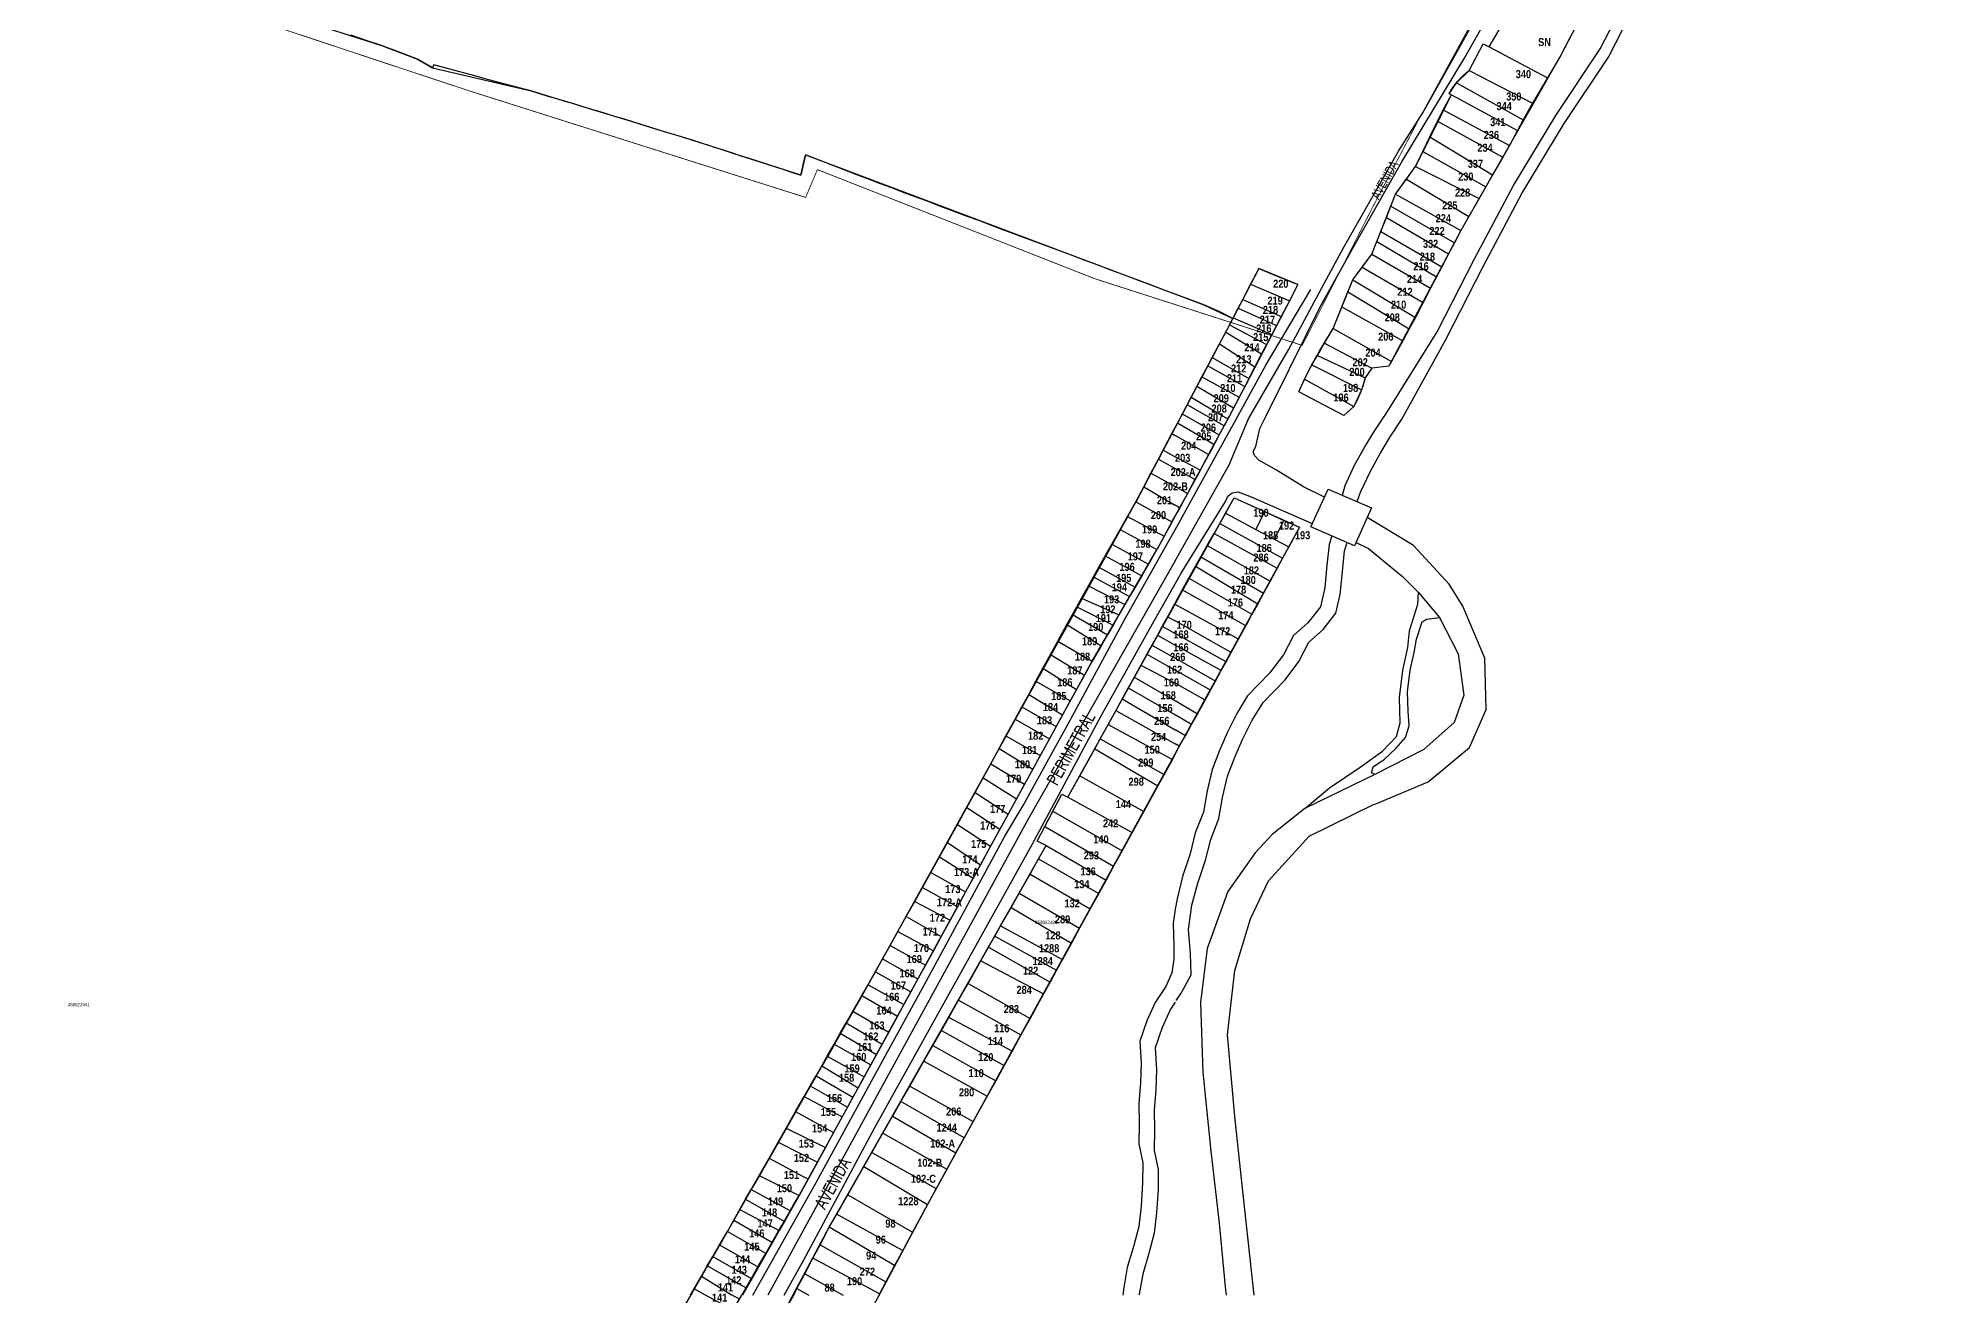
# Model space of a CAD drawing. Extents: x 204548 to 208114, y 4836513 to 4840071.
# Drawn here: x 205441 to 206032, y 4837594 to 4837987 of the extents above; entities that cross this region are included whole.
import ezdxf
from ezdxf.enums import TextEntityAlignment as Align

# ---------------------------------------------------------------- set-up
doc = ezdxf.new("R2010")
doc.units = 0
doc.header["$LTSCALE"] = 1.5
doc.header["$MEASUREMENT"] = 0
for name, color, linetype in [('CD-MALHA-LOTES', 42, 'CONTINUOUS'), ('CD_TXT_QUADRA', 7, 'CONTINUOUS'), ('HD-CURSO-PERENE', 170, 'CONTINUOUS'), ('LM-LIM-SETOR-FISCAL', 2, 'CONTINUOUS'), ('RU-QUADRAS', 6, 'CONTINUOUS'), ('SV-EIXO-RUA-PAV', 20, 'CONTINUOUS'), ('SV-PONTE-BUEIRO', 249, 'CONTINUOUS'), ('SV-RUA-NAO-PAV-S-GUIA-C-GUIA', 7, 'CONTINUOUS'), ('SV-RUA-PAVIM-S-GUIA-C-GUIA', 7, 'CONTINUOUS'), ('SV-TXT-RUA-PAV-S-GUIA-C-GUIA', 7, 'CONTINUOUS'), ('Th_NmrPort', 7, 'CONTINUOUS')]:
    doc.layers.add(name, color=color, linetype=linetype)
doc.styles.add('ARIAL', font='ARIAL.TTF')
doc.styles.add('MONOTXT', font='ARIAL.TTF', dxfattribs={"height": 0.2})
doc.styles.get("Standard").update_dxf_attribs({"font": 'swisscbo.ttf'})
doc.linetypes.add('Limite', pattern='A,20,-3,[130,ltypeshp.shx,S=6.35,R=0,X=0,Y=0],-3,20', length=46)

msp = doc.modelspace()

# ---------------------------------------------------------------- linework, layer by layer
at = {"layer": 'CD-MALHA-LOTES'}
for p, q in [((205894.08, 4837983.74), (205899.66, 4837993.1)), ((205887.89, 4837976.29), (205892.26, 4837984.7)), ((205892.26, 4837984.7), (205894.08, 4837983.74)), ((205894.08, 4837983.74), (205912.33, 4837974.06)), ((205919.35, 4837986.54), (205916.36, 4837980.87)), ((205916.36, 4837980.87), (205912.33, 4837974.06)), ((205881.56, 4837969.08), (205883.88, 4837972.48)), ((205883.88, 4837972.48), (205887.89, 4837976.29)), ((205883.88, 4837972.48), (205904.74, 4837960.88)), ((205887.89, 4837976.29), (205907.6, 4837966.08)), ((205912.33, 4837974.06), (205907.6, 4837966.08)), ((205879.71, 4837964.07), (205882.31, 4837968.68)), ((205882.31, 4837968.68), (205881.56, 4837969.08)), ((205882.31, 4837968.68), (205902.98, 4837957.62)), ((205907.6, 4837966.08), (205904.74, 4837960.88)), ((205875.6, 4837955.58), (205877.96, 4837960.45)), ((205877.96, 4837960.45), (205879.71, 4837964.07)), ((205877.96, 4837960.45), (205898.37, 4837949.24)), ((205879.71, 4837964.07), (205900.45, 4837952.94)), ((205904.74, 4837960.88), (205902.98, 4837957.62)), ((205873.39, 4837951.02), (205875.6, 4837955.58)), ((205875.6, 4837955.58), (205895.19, 4837943.71)), ((205902.98, 4837957.62), (205900.45, 4837952.94)), ((205871.11, 4837946.3), (205873.39, 4837951.02)), ((205873.39, 4837951.02), (205893.05, 4837939.98)), ((205898.37, 4837949.24), (205895.19, 4837943.71)), ((205900.45, 4837952.94), (205898.37, 4837949.24)), ((205864.89, 4837937.68), (205868.25, 4837942.34)), ((205868.25, 4837942.34), (205871.11, 4837946.3)), ((205868.25, 4837942.34), (205887.72, 4837930.7)), ((205871.11, 4837946.3), (205890.98, 4837936.38)), ((205895.19, 4837943.71), (205893.05, 4837939.98)), ((205863.4, 4837933.96), (205864.89, 4837937.68)), ((205864.89, 4837937.68), (205885.22, 4837926.34)), ((205890.98, 4837936.38), (205887.72, 4837930.7)), ((205893.05, 4837939.98), (205890.98, 4837936.38)), ((205860.23, 4837926.03), (205861.98, 4837930.4)), ((205861.98, 4837930.4), (205863.4, 4837933.96)), ((205861.98, 4837930.4), (205881.41, 4837919.03)), ((205863.4, 4837933.96), (205883.23, 4837922.52)), ((205887.72, 4837930.7), (205885.22, 4837926.34)), ((205858.98, 4837922.9), (205860.23, 4837926.03)), ((205860.23, 4837926.03), (205879.31, 4837915.01)), ((205885.22, 4837926.34), (205883.23, 4837922.52)), ((205854.38, 4837914.89), (205857.42, 4837918.98)), ((205857.42, 4837918.98), (205858.98, 4837922.9)), ((205857.42, 4837918.98), (205875.83, 4837908.33)), ((205858.98, 4837922.9), (205877.69, 4837911.9)), ((205881.41, 4837919.03), (205879.31, 4837915.01)), ((205883.23, 4837922.52), (205881.41, 4837919.03)), ((205822.11, 4837914.48), (205819.58, 4837909.58)), ((205822.11, 4837914.48), (205826.62, 4837912.63)), ((205826.62, 4837912.63), (205834.37, 4837909.45)), ((205851.46, 4837910.96), (205854.38, 4837914.89)), ((205854.38, 4837914.89), (205873.49, 4837903.84)), ((205879.31, 4837915.01), (205877.69, 4837911.9)), ((205817.13, 4837904.85), (205819.58, 4837909.58)), ((205819.58, 4837909.58), (205831.71, 4837904.43)), ((205834.37, 4837909.45), (205831.71, 4837904.43)), ((205848.06, 4837902.5), (205849.94, 4837907.18)), ((205849.94, 4837907.18), (205851.46, 4837910.96)), ((205849.94, 4837907.18), (205869.15, 4837895.67)), ((205851.46, 4837910.96), (205871.04, 4837899.16)), ((205875.83, 4837908.33), (205873.49, 4837903.84)), ((205877.69, 4837911.9), (205875.83, 4837908.33)), ((205814.16, 4837899.11), (205815.69, 4837902.07)), ((205815.69, 4837902.07), (205817.13, 4837904.85)), ((205815.69, 4837902.07), (205827.61, 4837896.68)), ((205817.13, 4837904.85), (205829.09, 4837899.48)), ((205831.71, 4837904.43), (205829.09, 4837899.48)), ((205845.36, 4837895.79), (205848.06, 4837902.5)), ((205848.06, 4837902.5), (205867.11, 4837891.91)), ((205873.49, 4837903.84), (205871.04, 4837899.16)), ((205811.79, 4837894.64), (205812.99, 4837896.9)), ((205812.99, 4837896.9), (205814.16, 4837899.11)), ((205812.99, 4837896.9), (205824.55, 4837890.77)), ((205814.16, 4837899.11), (205826.16, 4837893.89)), ((205827.61, 4837896.68), (205826.16, 4837893.89)), ((205829.09, 4837899.48), (205827.61, 4837896.68)), ((205842.67, 4837891.15), (205845.36, 4837895.79)), ((205845.36, 4837895.79), (205863.6, 4837885.41)), ((205869.15, 4837895.67), (205867.11, 4837891.91)), ((205871.04, 4837899.16), (205869.15, 4837895.67)), ((205807.59, 4837886.74), (205809.8, 4837890.91)), ((205809.8, 4837890.91), (205811.79, 4837894.64)), ((205809.8, 4837890.91), (205820.91, 4837883.76)), ((205811.79, 4837894.64), (205823.01, 4837887.8)), ((205824.55, 4837890.77), (205823.01, 4837887.8)), ((205826.16, 4837893.89), (205824.55, 4837890.77)), ((205840.46, 4837887.34), (205842.67, 4837891.15)), ((205842.67, 4837891.15), (205857.41, 4837883.38)), ((205867.11, 4837891.91), (205863.6, 4837885.41)), ((205804.37, 4837880.67), (205806.21, 4837884.13)), ((205806.21, 4837884.13), (205807.59, 4837886.74)), ((205806.21, 4837884.13), (205817.73, 4837877.65)), ((205807.59, 4837886.74), (205819, 4837880.09)), ((205820.91, 4837883.76), (205819, 4837880.09)), ((205823.01, 4837887.8), (205820.91, 4837883.76)), ((205836.44, 4837879.96), (205838.74, 4837884.38)), ((205838.74, 4837884.38), (205840.46, 4837887.34)), ((205838.74, 4837884.38), (205854.23, 4837876.6)), ((205840.46, 4837887.34), (205855.35, 4837880.33)), ((205857.41, 4837883.38), (205855.35, 4837880.33)), ((205862.81, 4837883.96), (205857.41, 4837883.38)), ((205863.6, 4837885.41), (205862.81, 4837883.96)), ((205802.75, 4837877.62), (205801, 4837874.31)), ((205802.75, 4837877.62), (205804.37, 4837880.67)), ((205814.24, 4837870.9), (205802.75, 4837877.62)), ((205804.37, 4837880.67), (205815.98, 4837874.25)), ((205817.73, 4837877.65), (205815.98, 4837874.25)), ((205819, 4837880.09), (205817.73, 4837877.65)), ((205834.6, 4837875.94), (205836.44, 4837879.96)), ((205836.44, 4837879.96), (205851.78, 4837871.4)), ((205855.35, 4837880.33), (205854.23, 4837876.6)), ((205799.74, 4837871.93), (205798.34, 4837869.3)), ((205799.74, 4837871.93), (205801, 4837874.31)), ((205805.81, 4837868.46), (205799.74, 4837871.93)), ((205801, 4837874.31), (205810.95, 4837868.41)), ((205815.98, 4837874.25), (205814.24, 4837870.9)), ((205848.67, 4837868.57), (205834.6, 4837875.94)), ((205851.78, 4837871.4), (205848.67, 4837868.57)), ((205854.23, 4837876.6), (205851.78, 4837871.4)), ((205796, 4837864.87), (205796.67, 4837866.14)), ((205796.67, 4837866.14), (205797.93, 4837868.52)), ((205808.12, 4837859.5), (205796.67, 4837866.14)), ((205797.93, 4837868.52), (205798.23, 4837869.09)), ((205798.34, 4837869.3), (205798.23, 4837869.09)), ((205798.23, 4837869.09), (205809.78, 4837862.55)), ((205811.29, 4837865.32), (205805.81, 4837868.46)), ((205809.78, 4837862.55), (205811.29, 4837865.32)), ((205810.95, 4837868.41), (205812.48, 4837867.51)), ((205812.48, 4837867.51), (205811.29, 4837865.32)), ((205812.48, 4837867.51), (205812.94, 4837868.4)), ((205812.94, 4837868.4), (205814.24, 4837870.9)), ((205794.97, 4837862.93), (205792.21, 4837857.71)), ((205796, 4837864.87), (205794.97, 4837862.93)), ((205794.97, 4837862.93), (205796, 4837862.34)), ((205806.42, 4837856.38), (205796, 4837862.34)), ((205808.12, 4837859.5), (205806.42, 4837856.38)), ((205809.78, 4837862.55), (205808.12, 4837859.5)), ((205790.76, 4837854.97), (205788.42, 4837850.53)), ((205792.21, 4837857.71), (205790.76, 4837854.97)), ((205790.76, 4837854.97), (205796, 4837852.03)), ((205792.21, 4837857.71), (205796, 4837855.69)), ((205803.79, 4837851.55), (205796, 4837855.69)), ((205806.42, 4837856.38), (205803.79, 4837851.55)), ((205788.42, 4837850.53), (205786.16, 4837846.27)), ((205788.42, 4837850.53), (205796, 4837846.39)), ((205802.16, 4837848.55), (205796, 4837852.03)), ((205802.16, 4837848.55), (205799.83, 4837844.26)), ((205803.79, 4837851.55), (205802.16, 4837848.55)), ((205781.08, 4837837.02), (205783.7, 4837841.65)), ((205783.87, 4837841.94), (205783.7, 4837841.65)), ((205783.7, 4837841.65), (205794.96, 4837835.32)), ((205786.16, 4837846.27), (205783.87, 4837841.94)), ((205786.16, 4837846.27), (205796, 4837840.58)), ((205799.83, 4837844.26), (205796, 4837846.39)), ((205799.83, 4837844.26), (205797.39, 4837839.78)), ((205811.76, 4837838.04), (205814.47, 4837842.82)), ((205814.47, 4837842.82), (205823.88, 4837838.58)), ((205778.78, 4837832.98), (205781.08, 4837837.02)), ((205781.08, 4837837.02), (205792.57, 4837830.9)), ((205794.96, 4837835.32), (205796, 4837837.23)), ((205797.39, 4837839.78), (205796, 4837840.58)), ((205797.39, 4837839.78), (205796, 4837837.23)), ((205809.94, 4837834.84), (205811.76, 4837838.04)), ((205811.76, 4837838.04), (205821.22, 4837833.02)), ((205823.88, 4837838.58), (205821.22, 4837833.02)), ((205823.88, 4837838.58), (205829.98, 4837835.83)), ((205829.98, 4837835.83), (205826.93, 4837829.98)), ((205829.98, 4837835.83), (205834.82, 4837833.65)), ((205776.21, 4837828.44), (205778.78, 4837832.98)), ((205778.78, 4837832.98), (205790.31, 4837826.73)), ((205792.57, 4837830.9), (205790.38, 4837826.86)), ((205794.96, 4837835.32), (205792.57, 4837830.9)), ((205806.03, 4837827.96), (205808.15, 4837831.7)), ((205808.15, 4837831.7), (205809.94, 4837834.84)), ((205808.15, 4837831.7), (205827.85, 4837820.89)), ((205809.94, 4837834.84), (205829.57, 4837824.04)), ((205821.22, 4837833.02), (205826.93, 4837829.98)), ((205826.93, 4837829.98), (205831.49, 4837827.56)), ((205834.82, 4837833.65), (205831.49, 4837827.56)), ((205772.13, 4837821.21), (205774.12, 4837824.76)), ((205774.12, 4837824.76), (205776.21, 4837828.44)), ((205774.12, 4837824.76), (205785.55, 4837818.54)), ((205776.21, 4837828.44), (205787.67, 4837822.18)), ((205790.31, 4837826.73), (205787.67, 4837822.18)), ((205790.38, 4837826.86), (205790.31, 4837826.73)), ((205802.36, 4837821.51), (205804.03, 4837824.44)), ((205804.03, 4837824.44), (205806.03, 4837827.96)), ((205804.03, 4837824.44), (205823.59, 4837813.08)), ((205806.03, 4837827.96), (205825.63, 4837816.81)), ((205829.57, 4837824.04), (205827.85, 4837820.89)), ((205831.49, 4837827.56), (205829.57, 4837824.04)), ((205768.87, 4837815.37), (205770.47, 4837818.23)), ((205770.47, 4837818.23), (205772.13, 4837821.21)), ((205770.47, 4837818.23), (205781.77, 4837812.04)), ((205772.13, 4837821.21), (205783.49, 4837815)), ((205785.55, 4837818.54), (205783.49, 4837815)), ((205787.67, 4837822.18), (205785.55, 4837818.54)), ((205799.97, 4837817.3), (205800.24, 4837817.78)), ((205800.24, 4837817.78), (205802.36, 4837821.51)), ((205800.24, 4837817.78), (205820, 4837806.51)), ((205802.36, 4837821.51), (205821.79, 4837809.78)), ((205827.85, 4837820.89), (205825.63, 4837816.81)), ((205766.72, 4837811.5), (205768.87, 4837815.37)), ((205768.87, 4837815.37), (205780.29, 4837809.5)), ((205781.77, 4837812.04), (205780.29, 4837809.5)), ((205783.49, 4837815), (205781.77, 4837812.04)), ((205798.19, 4837814.08), (205796, 4837810.09)), ((205798.19, 4837814.08), (205799.97, 4837817.3)), ((205818.03, 4837802.91), (205798.19, 4837814.08)), ((205823.59, 4837813.08), (205821.79, 4837809.78)), ((205825.63, 4837816.81), (205823.59, 4837813.08)), ((205762.18, 4837803.32), (205763.9, 4837806.43)), ((205763.9, 4837806.43), (205765.22, 4837808.82)), ((205763.9, 4837806.43), (205774.83, 4837800.1)), ((205765.22, 4837808.82), (205766.72, 4837811.5)), ((205765.22, 4837808.82), (205776.57, 4837803.09)), ((205766.72, 4837811.5), (205778.42, 4837806.28)), ((205778.42, 4837806.28), (205776.57, 4837803.09)), ((205780.29, 4837809.5), (205778.42, 4837806.28)), ((205795.78, 4837809.7), (205793.59, 4837805.73)), ((205796, 4837810.09), (205795.78, 4837809.7)), ((205796.02, 4837809.57), (205795.78, 4837809.7)), ((205815.74, 4837798.7), (205796.02, 4837809.57)), ((205820, 4837806.51), (205818.03, 4837802.91)), ((205821.79, 4837809.78), (205820, 4837806.51)), ((205759.33, 4837798.11), (205762.18, 4837803.32)), ((205762.18, 4837803.32), (205772.82, 4837796.64)), ((205774.83, 4837800.1), (205772.82, 4837796.64)), ((205776.57, 4837803.09), (205774.83, 4837800.1)), ((205791.95, 4837802.74), (205790.43, 4837799.99)), ((205793.59, 4837805.73), (205791.95, 4837802.74)), ((205791.95, 4837802.74), (205795.99, 4837800.53)), ((205793.59, 4837805.73), (205795.94, 4837804.48)), ((205813.49, 4837794.59), (205795.94, 4837804.48)), ((205811.91, 4837791.69), (205795.99, 4837800.53)), ((205815.74, 4837798.7), (205818.03, 4837802.91)), ((205757.05, 4837793.95), (205759.33, 4837798.11)), ((205759.33, 4837798.11), (205770.02, 4837791.83)), ((205772.82, 4837796.64), (205770.02, 4837791.83)), ((205788.7, 4837796.85), (205787.16, 4837794.05)), ((205790.43, 4837799.99), (205788.7, 4837796.85)), ((205788.7, 4837796.85), (205795.99, 4837792.76)), ((205790.43, 4837799.99), (205796.02, 4837796.86)), ((205810.38, 4837788.9), (205796.02, 4837796.86)), ((205811.91, 4837791.69), (205813.49, 4837794.59)), ((205813.49, 4837794.59), (205815.74, 4837798.7)), ((205752.5, 4837785.63), (205754.68, 4837789.62)), ((205754.68, 4837789.62), (205757.05, 4837793.95)), ((205754.68, 4837789.62), (205765.19, 4837783.04)), ((205757.05, 4837793.95), (205767.63, 4837787.5)), ((205770.02, 4837791.83), (205767.63, 4837787.5)), ((205785.28, 4837790.65), (205783.22, 4837786.9)), ((205787.16, 4837794.05), (205785.28, 4837790.65)), ((205785.28, 4837790.65), (205796.02, 4837784.94)), ((205787.16, 4837794.05), (205795.99, 4837789.02)), ((205808.6, 4837785.63), (205795.99, 4837792.76)), ((205807.07, 4837782.84), (205795.99, 4837789.02)), ((205808.6, 4837785.63), (205810.38, 4837788.9)), ((205810.38, 4837788.9), (205811.91, 4837791.69)), ((205750.22, 4837781.46), (205752.5, 4837785.63)), ((205752.5, 4837785.63), (205763.2, 4837779.42)), ((205765.19, 4837783.04), (205763.2, 4837779.42)), ((205767.63, 4837787.5), (205765.19, 4837783.04)), ((205781.34, 4837783.5), (205779.44, 4837780.05)), ((205783.22, 4837786.9), (205781.34, 4837783.5)), ((205781.34, 4837783.5), (205795.99, 4837775.11)), ((205783.22, 4837786.9), (205795.99, 4837779.47)), ((205805.32, 4837779.66), (205796.02, 4837784.94)), ((205805.32, 4837779.66), (205807.07, 4837782.84)), ((205807.07, 4837782.84), (205807.59, 4837783.78)), ((205807.59, 4837783.78), (205808.6, 4837785.63)), ((205745.97, 4837773.69), (205748.1, 4837777.59)), ((205748.1, 4837777.59), (205750.22, 4837781.46)), ((205748.1, 4837777.59), (205758.8, 4837771.41)), ((205750.22, 4837781.46), (205760.83, 4837775.12)), ((205763.2, 4837779.42), (205760.83, 4837775.12)), ((205777.47, 4837776.47), (205775.07, 4837772.11)), ((205779.44, 4837780.05), (205777.47, 4837776.47)), ((205777.47, 4837776.47), (205795.99, 4837766.02)), ((205779.44, 4837780.05), (205796.02, 4837770.4)), ((205802.94, 4837775.33), (205795.99, 4837779.47)), ((205802.94, 4837775.33), (205805.32, 4837779.66)), ((205743.13, 4837768.51), (205745.97, 4837773.69)), ((205745.97, 4837773.69), (205756.69, 4837767.56)), ((205758.8, 4837771.41), (205756.69, 4837767.56)), ((205760.83, 4837775.12), (205758.8, 4837771.41)), ((205772.6, 4837767.63), (205775.07, 4837772.11)), ((205775.07, 4837772.11), (205795.11, 4837761.12)), ((205801.13, 4837772.05), (205795.99, 4837775.11)), ((205799.19, 4837768.52), (205801.13, 4837772.05)), ((205801.13, 4837772.05), (205802.94, 4837775.33)), ((205738.38, 4837759.82), (205740.98, 4837764.58)), ((205740.98, 4837764.58), (205743.13, 4837768.51)), ((205740.98, 4837764.58), (205751.53, 4837758.16)), ((205743.13, 4837768.51), (205753.84, 4837762.38)), ((205756.69, 4837767.56), (205753.84, 4837762.38)), ((205770.84, 4837764.45), (205772.6, 4837767.63)), ((205772.6, 4837767.63), (205792.53, 4837756.43)), ((205797.23, 4837765.32), (205795.99, 4837766.02)), ((205795.99, 4837762.72), (205797.23, 4837765.32)), ((205799.19, 4837768.52), (205796.02, 4837770.4)), ((205797.23, 4837765.32), (205799.19, 4837768.52)), ((205735.97, 4837755.42), (205738.38, 4837759.82)), ((205738.38, 4837759.82), (205748.96, 4837753.49)), ((205753.84, 4837762.38), (205751.53, 4837758.16)), ((205766.2, 4837756.09), (205770.84, 4837764.45)), ((205770.84, 4837764.45), (205790.62, 4837752.96)), ((205795.11, 4837761.12), (205792.53, 4837756.43)), ((205795.11, 4837761.12), (205795.99, 4837762.72)), ((205733.49, 4837750.88), (205735.97, 4837755.42)), ((205735.97, 4837755.42), (205746.43, 4837748.86)), ((205748.96, 4837753.49), (205746.43, 4837748.86)), ((205751.53, 4837758.16), (205748.96, 4837753.49)), ((205762.48, 4837749.4), (205766.2, 4837756.09)), ((205766.2, 4837756.09), (205786.19, 4837744.92)), ((205790.62, 4837752.96), (205786.19, 4837744.92)), ((205792.53, 4837756.43), (205790.62, 4837752.96)), ((205730.87, 4837746.11), (205733.49, 4837750.88)), ((205733.49, 4837750.88), (205743.77, 4837744.03)), ((205746.43, 4837748.86), (205743.77, 4837744.03)), ((205757.75, 4837744.97), (205760.54, 4837750.28)), ((205760.54, 4837750.28), (205762.48, 4837749.4)), ((205762.48, 4837749.4), (205782.57, 4837738.34)), ((205728.02, 4837740.89), (205730.87, 4837746.11)), ((205730.87, 4837746.11), (205741.22, 4837739.37)), ((205743.77, 4837744.03), (205741.22, 4837739.37)), ((205755.26, 4837740.21), (205757.75, 4837744.97)), ((205757.75, 4837744.97), (205779.41, 4837732.61)), ((205786.19, 4837744.92), (205782.57, 4837738.34)), ((205722.37, 4837730.77), (205724.85, 4837735.21)), ((205724.85, 4837735.21), (205728.02, 4837740.89)), ((205724.85, 4837735.21), (205735.15, 4837728.29)), ((205728.02, 4837740.89), (205738.31, 4837734.08)), ((205741.22, 4837739.37), (205738.31, 4837734.08)), ((205752.88, 4837735.68), (205755.26, 4837740.21)), ((205755.69, 4837734.28), (205752.88, 4837735.68)), ((205755.26, 4837740.21), (205776.77, 4837727.81)), ((205782.57, 4837738.34), (205779.41, 4837732.61)), ((205719.66, 4837725.89), (205722.37, 4837730.77)), ((205722.37, 4837730.77), (205732.84, 4837724.07)), ((205738.31, 4837734.08), (205735.15, 4837728.29)), ((205750.63, 4837725.35), (205753.31, 4837730.08)), ((205753.31, 4837730.08), (205755.69, 4837734.28)), ((205753.31, 4837730.08), (205772.09, 4837719.29)), ((205755.69, 4837734.28), (205774.4, 4837723.5)), ((205779.41, 4837732.61), (205776.77, 4837727.81)), ((205717, 4837721.12), (205719.66, 4837725.89)), ((205719.66, 4837725.89), (205730.5, 4837719.81)), ((205732.84, 4837724.07), (205730.5, 4837719.81)), ((205735.15, 4837728.29), (205732.84, 4837724.07)), ((205747.26, 4837719.4), (205750.63, 4837725.35)), ((205750.63, 4837725.35), (205769.47, 4837714.53)), ((205774.4, 4837723.5), (205772.09, 4837719.29)), ((205776.77, 4837727.81), (205774.4, 4837723.5)), ((205714.61, 4837716.84), (205717, 4837721.12)), ((205717, 4837721.12), (205727.96, 4837715.16)), ((205730.5, 4837719.81), (205727.96, 4837715.16)), ((205744.73, 4837714.94), (205747.26, 4837719.4)), ((205747.26, 4837719.4), (205766.13, 4837708.46)), ((205772.09, 4837719.29), (205769.47, 4837714.53)), ((205709.36, 4837707.42), (205711.97, 4837712.1)), ((205711.97, 4837712.1), (205714.61, 4837716.84)), ((205711.97, 4837712.1), (205722.88, 4837705.88)), ((205714.61, 4837716.84), (205725.66, 4837710.97)), ((205727.96, 4837715.16), (205725.66, 4837710.97)), ((205741.45, 4837709.16), (205744.73, 4837714.94)), ((205744.73, 4837714.94), (205763.55, 4837703.76)), ((205769.47, 4837714.53), (205766.13, 4837708.46)), ((205706.92, 4837703.03), (205709.36, 4837707.42)), ((205709.36, 4837707.42), (205720.44, 4837701.42)), ((205722.88, 4837705.88), (205720.44, 4837701.42)), ((205725.66, 4837710.97), (205722.88, 4837705.88)), ((205737.67, 4837702.49), (205739.64, 4837705.96)), ((205739.64, 4837705.96), (205741.45, 4837709.16)), ((205739.64, 4837705.96), (205758.94, 4837695.38)), ((205741.45, 4837709.16), (205760.76, 4837698.7)), ((205766.13, 4837708.46), (205763.55, 4837703.76)), ((205704.58, 4837698.84), (205706.92, 4837703.03)), ((205706.92, 4837703.03), (205717.99, 4837696.95)), ((205720.44, 4837701.42), (205717.99, 4837696.95)), ((205735.29, 4837698.29), (205737.67, 4837702.49)), ((205737.67, 4837702.49), (205756.88, 4837691.64)), ((205763.55, 4837703.76), (205760.76, 4837698.7)), ((205700.01, 4837690.81), (205702.3, 4837694.81)), ((205702.3, 4837694.81), (205704.58, 4837698.84)), ((205702.3, 4837694.81), (205713.41, 4837688.6)), ((205704.58, 4837698.84), (205715.63, 4837692.65)), ((205717.99, 4837696.95), (205715.63, 4837692.65)), ((205731.28, 4837691.21), (205735.29, 4837698.29)), ((205735.29, 4837698.29), (205754.86, 4837687.97)), ((205758.94, 4837695.38), (205756.88, 4837691.64)), ((205760.76, 4837698.7), (205758.94, 4837695.38)), ((205698.1, 4837687.46), (205700.01, 4837690.81)), ((205700.01, 4837690.81), (205711.2, 4837684.58)), ((205713.41, 4837688.6), (205711.2, 4837684.58)), ((205715.63, 4837692.65), (205713.41, 4837688.6)), ((205728.31, 4837685.98), (205731.28, 4837691.21)), ((205731.28, 4837691.21), (205750.63, 4837680.28)), ((205754.86, 4837687.97), (205750.63, 4837680.28)), ((205756.88, 4837691.64), (205754.86, 4837687.97)), ((205693.2, 4837678.87), (205695.27, 4837682.51)), ((205695.27, 4837682.51), (205698.1, 4837687.46)), ((205695.27, 4837682.51), (205706.49, 4837676)), ((205698.1, 4837687.46), (205709.24, 4837681.01)), ((205711.2, 4837684.58), (205709.24, 4837681.01)), ((205725.24, 4837680.55), (205728.31, 4837685.98)), ((205728.31, 4837685.98), (205747.8, 4837675.13)), ((205691.35, 4837675.63), (205693.2, 4837678.87)), ((205693.2, 4837678.87), (205704.44, 4837672.26)), ((205706.49, 4837676), (205704.44, 4837672.26)), ((205709.24, 4837681.01), (205706.49, 4837676)), ((205720.27, 4837671.84), (205722.93, 4837676.49)), ((205722.93, 4837676.49), (205725.24, 4837680.55)), ((205722.93, 4837676.49), (205742.52, 4837665.54)), ((205745.01, 4837670.05), (205725.24, 4837680.55)), ((205750.63, 4837680.28), (205747.8, 4837675.13)), ((205687.25, 4837668.46), (205689.43, 4837672.27)), ((205689.43, 4837672.27), (205691.35, 4837675.63)), ((205689.43, 4837672.27), (205700.88, 4837665.79)), ((205691.35, 4837675.63), (205702.64, 4837668.99)), ((205704.44, 4837672.26), (205702.64, 4837668.99)), ((205717.47, 4837666.91), (205720.27, 4837671.84)), ((205720.27, 4837671.84), (205739.92, 4837660.79)), ((205745.01, 4837670.05), (205742.52, 4837665.54)), ((205747.8, 4837675.13), (205745.01, 4837670.05)), ((205683.78, 4837662.39), (205685.56, 4837665.5)), ((205685.56, 4837665.5), (205687.25, 4837668.46)), ((205685.56, 4837665.5), (205696.97, 4837658.65)), ((205687.25, 4837668.46), (205698.83, 4837662.05)), ((205700.88, 4837665.79), (205698.83, 4837662.05)), ((205702.64, 4837668.99), (205700.88, 4837665.79)), ((205713.04, 4837659.14), (205717.47, 4837666.91)), ((205717.47, 4837666.91), (205737.28, 4837656)), ((205742.52, 4837665.54), (205739.92, 4837660.79)), ((205680.06, 4837655.87), (205681.98, 4837659.24)), ((205681.98, 4837659.24), (205683.78, 4837662.39)), ((205681.98, 4837659.24), (205693.64, 4837652.59)), ((205683.78, 4837662.39), (205695.32, 4837655.65)), ((205696.97, 4837658.65), (205695.32, 4837655.65)), ((205698.83, 4837662.05), (205696.97, 4837658.65)), ((205710.3, 4837654.34), (205713.04, 4837659.14)), ((205713.04, 4837659.14), (205732.89, 4837648.04)), ((205739.92, 4837660.79), (205737.28, 4837656)), ((205677.39, 4837651.2), (205680.06, 4837655.87)), ((205680.06, 4837655.87), (205691.96, 4837649.54)), ((205693.64, 4837652.59), (205691.96, 4837649.54)), ((205695.32, 4837655.65), (205693.64, 4837652.59)), ((205710.3, 4837654.34), (205707.67, 4837649.71)), ((205730.08, 4837642.97), (205710.3, 4837654.34)), ((205737.28, 4837656), (205732.89, 4837648.04)), ((205674.42, 4837646), (205677.39, 4837651.2)), ((205677.39, 4837651.2), (205689.26, 4837644.63)), ((205691.96, 4837649.54), (205689.26, 4837644.63)), ((205704.69, 4837644.48), (205707.67, 4837649.71)), ((205707.67, 4837649.71), (205727.47, 4837638.27)), ((205732.89, 4837648.04), (205730.08, 4837642.97)), ((205669.11, 4837636.68), (205671.95, 4837641.67)), ((205671.95, 4837641.67), (205674.42, 4837646)), ((205671.95, 4837641.67), (205684.18, 4837635.36)), ((205674.42, 4837646), (205686.7, 4837639.96)), ((205689.26, 4837644.63), (205686.7, 4837639.96)), ((205701.25, 4837638.44), (205704.69, 4837644.48)), ((205704.69, 4837644.48), (205724.63, 4837633.16)), ((205727.47, 4837638.27), (205730.08, 4837642.97)), ((205666.03, 4837631.27), (205669.11, 4837636.68)), ((205669.11, 4837636.68), (205681.26, 4837630.04)), ((205684.18, 4837635.36), (205681.26, 4837630.04)), ((205686.7, 4837639.96), (205684.18, 4837635.36)), ((205698.72, 4837634), (205701.25, 4837638.44)), ((205701.25, 4837638.44), (205721.29, 4837627.14)), ((205727.47, 4837638.27), (205724.63, 4837633.16)), ((205663.49, 4837626.82), (205666.03, 4837631.27)), ((205666.03, 4837631.27), (205678.47, 4837624.95)), ((205681.26, 4837630.04), (205678.47, 4837624.95)), ((205693.67, 4837625.14), (205698.72, 4837634)), ((205698.72, 4837634), (205718.55, 4837622.2)), ((205724.63, 4837633.16), (205721.29, 4837627.14)), ((205659.96, 4837620.62), (205661.78, 4837623.82)), ((205661.78, 4837623.82), (205663.49, 4837626.82)), ((205661.78, 4837623.82), (205673.92, 4837616.89)), ((205663.49, 4837626.82), (205675.76, 4837620.14)), ((205678.47, 4837624.95), (205675.76, 4837620.14)), ((205690.23, 4837619.1), (205693.67, 4837625.14)), ((205693.67, 4837625.14), (205713.88, 4837613.49)), ((205721.29, 4837627.14), (205718.55, 4837622.2)), ((205656.06, 4837613.77), (205658.04, 4837617.25)), ((205658.04, 4837617.25), (205659.96, 4837620.62)), ((205658.04, 4837617.25), (205670.18, 4837610.32)), ((205659.96, 4837620.62), (205672.28, 4837614.03)), ((205673.92, 4837616.89), (205672.28, 4837614.03)), ((205675.76, 4837620.14), (205673.92, 4837616.89)), ((205687.92, 4837615.05), (205690.23, 4837619.1)), ((205690.23, 4837619.1), (205710.87, 4837607.84)), ((205718.55, 4837622.2), (205713.88, 4837613.49)), ((205653.61, 4837609.53), (205656.06, 4837613.77)), ((205656.06, 4837613.77), (205668.22, 4837606.9)), ((205672.28, 4837614.03), (205670.18, 4837610.32)), ((205685.02, 4837609.58), (205687.92, 4837615.05)), ((205708.32, 4837603.07), (205687.92, 4837615.05)), ((205713.88, 4837613.49), (205710.87, 4837607.84)), ((205649.8, 4837602.96), (205651.51, 4837605.9)), ((205651.51, 4837605.9), (205653.61, 4837609.53)), ((205651.51, 4837605.9), (205663.7, 4837598.95)), ((205653.61, 4837609.53), (205665.78, 4837602.6)), ((205668.22, 4837606.9), (205665.78, 4837602.6)), ((205670.18, 4837610.32), (205668.22, 4837606.9)), ((205680.23, 4837600.53), (205682.81, 4837605.39)), ((205682.81, 4837605.39), (205685.02, 4837609.58)), ((205703.63, 4837594.29), (205682.81, 4837605.39)), ((205685.02, 4837609.58), (205705.61, 4837597.99)), ((205710.87, 4837607.84), (205708.32, 4837603.07)), ((205645.69, 4837595.87), (205647.96, 4837599.79)), ((205647.96, 4837599.79), (205649.8, 4837602.96)), ((205647.96, 4837599.79), (205657.37, 4837593.92)), ((205662.02, 4837595.99), (205649.8, 4837602.96)), ((205665.78, 4837602.6), (205663.7, 4837598.95)), ((205677.78, 4837595.91), (205680.23, 4837600.53)), ((205680.23, 4837600.53), (205692.26, 4837593.86)), ((205708.32, 4837603.07), (205705.61, 4837597.99)), ((205644.53, 4837593.86), (205645.69, 4837595.87)), ((205649.06, 4837593.92), (205645.69, 4837595.87)), ((205658.09, 4837589.1), (205649.06, 4837593.92)), ((205660.05, 4837592.54), (205657.37, 4837593.92)), ((205662.02, 4837595.99), (205660.8, 4837593.86)), ((205663.7, 4837598.95), (205662.02, 4837595.99)), ((205675.11, 4837590.87), (205676.8, 4837593.89)), ((205676.8, 4837593.89), (205677.78, 4837595.91)), ((205677.78, 4837595.91), (205681.48, 4837593.86)), ((205703.63, 4837594.29), (205703.4, 4837593.86)), ((205705.61, 4837597.99), (205703.63, 4837594.29))]:
    msp.add_line(p, q, dxfattribs=at)
msp.add_lwpolyline([(205644.53, 4837593.86), (205647.96, 4837599.79), (205649.8, 4837602.96), (205651.51, 4837605.9), (205653.61, 4837609.53), (205656.06, 4837613.77), (205658.04, 4837617.25), (205661.78, 4837623.82), (205663.49, 4837626.82), (205666.03, 4837631.27), (205669.11, 4837636.68), (205671.95, 4837641.67), (205674.42, 4837646), (205677.39, 4837651.2), (205680.06, 4837655.87), (205681.98, 4837659.24), (205683.78, 4837662.39), (205685.56, 4837665.5), (205687.25, 4837668.46), (205689.43, 4837672.27), (205691.35, 4837675.63), (205693.2, 4837678.87), (205695.27, 4837682.51), (205698.1, 4837687.46), (205700.01, 4837690.81), (205702.3, 4837694.81), (205704.58, 4837698.84), (205706.92, 4837703.03), (205709.36, 4837707.42), (205711.97, 4837712.1), (205714.61, 4837716.84), (205717, 4837721.12), (205719.66, 4837725.89), (205722.37, 4837730.77), (205724.85, 4837735.21), (205728.02, 4837740.89), (205730.87, 4837746.11), (205733.49, 4837750.88), (205735.97, 4837755.42), (205738.38, 4837759.82), (205740.98, 4837764.58), (205743.13, 4837768.51), (205745.97, 4837773.69), (205748.1, 4837777.59), (205750.22, 4837781.46), (205752.5, 4837785.63), (205754.68, 4837789.62), (205757.05, 4837793.95), (205759.33, 4837798.11), (205762.18, 4837803.32), (205763.9, 4837806.43), (205765.22, 4837808.82), (205766.72, 4837811.5), (205768.87, 4837815.37), (205770.47, 4837818.23), (205772.13, 4837821.21), (205774.12, 4837824.76), (205776.21, 4837828.44), (205778.78, 4837832.98), (205781.08, 4837837.02), (205783.7, 4837841.65), (205786.16, 4837846.27), (205788.42, 4837850.53), (205790.76, 4837854.97), (205792.21, 4837857.71), (205794.97, 4837862.93), (205796, 4837864.87), (205796.67, 4837866.14), (205797.93, 4837868.52), (205798.34, 4837869.3), (205799.74, 4837871.93), (205801, 4837874.31), (205802.75, 4837877.62), (205804.37, 4837880.67), (205806.21, 4837884.13), (205807.59, 4837886.74), (205809.8, 4837890.91), (205811.79, 4837894.64), (205812.99, 4837896.9), (205814.01, 4837898.82), (205809.78, 4837901.01), (205804.91, 4837903.1), (205800.78, 4837904.65), (205796, 4837906.44), (205792.56, 4837907.73), (205787.72, 4837909.55), (205782.94, 4837911.34), (205777.33, 4837913.45), (205775.85, 4837914), (205771.91, 4837915.48), (205767.89, 4837916.98), (205763.24, 4837918.72), (205759.37, 4837920.17), (205754.54, 4837921.97), (205748.92, 4837924.07), (205744.43, 4837925.75), (205740.81, 4837927.11), (205734.6, 4837929.43), (205731.28, 4837930.67), (205727.11, 4837932.23), (205722.13, 4837934.09), (205717.93, 4837935.67), (205712.15, 4837937.84), (205707.11, 4837939.73), (205703.91, 4837940.93), (205700.98, 4837942.06), (205696.55, 4837943.76), (205690.64, 4837946.04), (205685.03, 4837948.19), (205680.49, 4837949.94), (205678.99, 4837943.63), (205674.18, 4837945.18), (205669.33, 4837946.75), (205663.96, 4837948.48), (205658.55, 4837950.22), (205654.09, 4837951.66), (205648.88, 4837953.34), (205645.53, 4837954.42), (205644.45, 4837954.75), (205640.68, 4837955.9), (205635.39, 4837957.51), (205630.71, 4837958.94), (205626.08, 4837960.35), (205619.56, 4837962.34), (205613.25, 4837964.27), (205607.66, 4837965.97), (205603.06, 4837967.38), (205598.3, 4837968.83), (205594.72, 4837969.92), (205593.44, 4837970.26), (205586.68, 4837972.07), (205581.56, 4837973.45), (205576, 4837974.94), (205570.49, 4837976.41), (205564.38, 4837978.05), (205563.96, 4837977.11), (205559.25, 4837979.85), (205552.96, 4837982.26), (205548.54, 4837983.96), (205548, 4837984.17), (205543.85, 4837985.53), (205538.36, 4837987.32)], dxfattribs=at)
at = {"layer": 'HD-CURSO-PERENE', "flags": 128}
for points in [[(205848.27, 4837843.7), (205849.13, 4837846.69), (205852.08, 4837853.02), (205855.23, 4837858.79), (205858.35, 4837863.94), (205861.09, 4837867.99), (205861.79, 4837869.02), (205877.86, 4837894.66), (205889.63, 4837917.66), (205901.7, 4837940.45), (205914.95, 4837962.24), (205928.84, 4837983.05), (205940.41, 4838005.65), (205953.62, 4838028.25), (205965.95, 4838051.39), (205978.37, 4838074.42), (205990.88, 4838096.79), (206001.65, 4838119.91), (206013.26, 4838142.61), (206019.54, 4838150.07), (206031.91, 4838172.8)], [(205852.87, 4837841.71), (205853.93, 4837844.63), (205856.88, 4837850.96), (205860.03, 4837856.73), (205863.15, 4837861.88), (205866.87, 4837867.47), (205880.45, 4837892.14), (205892.22, 4837915.14), (205904.29, 4837937.93), (205917.55, 4837959.72), (205931.44, 4837980.53), (205943, 4838003.13), (205956.22, 4838025.73), (205968.54, 4838048.87), (205980.96, 4838071.9), (205993.47, 4838094.27), (206004.24, 4838117.39), (206015.86, 4838140.09), (206022.13, 4838147.56), (206031.87, 4838172.74)], [(205844.9, 4837830.99), (205844.12, 4837828.33), (205843.43, 4837821.86), (205842.71, 4837814.78), (205841.39, 4837808.87), (205837.44, 4837803.82), (205832.96, 4837799.82), (205829.83, 4837793.83), (205825.52, 4837788.1), (205818.64, 4837781.04), (205815.24, 4837775.47), (205812.23, 4837769.46), (205809.87, 4837763.92), (205807.57, 4837757.97), (205805.99, 4837751.32), (205804.84, 4837744.73), (205802.29, 4837738.25), (205800.69, 4837731.72), (205798.3, 4837724.56), (205796.59, 4837717.58), (205795.99, 4837714.44)], [(205796.32, 4837685.88), (205797.84, 4837688.2), (205801.02, 4837693.9), (205800.76, 4837700.6), (205800.21, 4837708), (205801.23, 4837715.66), (205803.1, 4837722.5), (205805.49, 4837729.66), (205807.09, 4837736.19), (205809.64, 4837742.67), (205810.79, 4837749.26), (205812.37, 4837755.91), (205814.67, 4837761.86), (205817.03, 4837767.4), (205820.04, 4837773.41), (205823.44, 4837778.98), (205830.32, 4837786.04), (205834.63, 4837791.77), (205837.76, 4837797.76), (205842.24, 4837801.76), (205846.19, 4837806.81), (205847.51, 4837812.72), (205848.23, 4837819.8), (205848.92, 4837826.27), (205849.7, 4837828.91)], [(205795.99, 4837714.44), (205795.41, 4837710.06), (205795.57, 4837702.84), (205795.57, 4837698.68), (205794.95, 4837694.51), (205793.04, 4837690.26), (205789.73, 4837685.21), (205787.16, 4837679.53), (205784.91, 4837673.19), (205785.32, 4837666.33), (205785.13, 4837660.15), (205784.61, 4837653.76), (205784.74, 4837647.5), (205784.62, 4837641.14), (205785.9, 4837635.18), (205785.83, 4837628.93), (205785.4, 4837621.6), (205784.64, 4837615.3), (205783.11, 4837609.31), (205781.04, 4837602.52), (205779.91, 4837596.21), (205779.6, 4837593.86)], [(205795.99, 4837685.38), (205794.53, 4837683.15), (205791.96, 4837677.47), (205789.71, 4837671.13), (205790.12, 4837664.27), (205789.93, 4837658.09), (205789.41, 4837651.7), (205789.54, 4837645.44), (205789.42, 4837639.08), (205790.7, 4837633.12), (205790.63, 4837626.87), (205790.2, 4837619.54), (205789.44, 4837613.24), (205787.91, 4837607.25), (205785.84, 4837600.46), (205784.71, 4837594.15), (205784.67, 4837593.86)]]:
    msp.add_lwpolyline(points, dxfattribs=at)
at = {"layer": 'LM-LIM-SETOR-FISCAL', "color": 7, "linetype": 'Limite', "ltscale": 0.1, "const_width": 0.25}
msp.add_lwpolyline([(205377.7, 4838035.46), (205575.75, 4837969.85), (205680.53, 4837936.68), (205684.2, 4837945.37), (205770.82, 4837911.31), (205835.69, 4837890.47), (205857.65, 4837933.52), (205872.13, 4837961.07), (205887.86, 4837989.76)], dxfattribs=at)
at = {"layer": 'RU-QUADRAS', "color": 6, "linetype": 'Continuous'}
for points in [[(205404.69, 4838029.91), (205548, 4837984.17), (205559.25, 4837979.85), (205563.96, 4837977.11), (205594.72, 4837969.92, -0.007928), (205678.99, 4837943.63), (205680.49, 4837949.94), (205804.91, 4837903.1), (205814.01, 4837898.82), (205783.7, 4837841.65), (205704.58, 4837698.84, -0.003637), (205603.59, 4837523.31), (205567.87, 4837459.1), (205491.01, 4837327.32), (205480.9, 4837312.56, -0.040899), (205450.74, 4837279.29), (205420.42, 4837252.69, -0.062003)], [(205932.08, 4838011.04), (205916.36, 4837980.87), (205885.22, 4837926.34), (205862.81, 4837883.96), (205857.41, 4837883.38), (205855.35, 4837880.33, -0.074438), (205851.78, 4837871.4), (205848.67, 4837868.57), (205834.6, 4837875.94, -0.03486), (205845.36, 4837895.79), (205851.46, 4837910.96), (205857.42, 4837918.98), (205864.89, 4837937.68), (205871.11, 4837946.3), (205882.31, 4837968.68), (205881.56, 4837969.08, -0.106492), (205887.89, 4837976.29), (205892.26, 4837984.7), (205894.08, 4837983.74), (205899.66, 4837993.1)], [(205412.85, 4837227.15, 0.022942), (205452.17, 4837256.92), (205470.44, 4837274.71, -0.024855), (205490.3, 4837295.52), (205497.71, 4837304.39), (205518.2, 4837336.66), (205528.82, 4837356.23), (205553.71, 4837397.73), (205568.04, 4837424.05, -0.011424), (205678.47, 4837624.95), (205770.02, 4837791.83), (205790.38, 4837826.86, 0.008511), (205834.37, 4837909.45), (205822.11, 4837914.48), (205814.01, 4837898.82), (205783.7, 4837841.65), (205704.58, 4837698.84, -0.003637), (205603.59, 4837523.31), (205567.87, 4837459.1), (205491.01, 4837327.32), (205480.9, 4837312.56, -0.040899), (205450.74, 4837279.29), (205420.42, 4837252.69, -0.062003)]]:
    msp.add_lwpolyline(points, format="xyb", dxfattribs=at)
msp.add_lwpolyline([(205566.74, 4837392.03), (205596.58, 4837448.49), (205604.89, 4837461.42), (205621.46, 4837490.68), (205619.36, 4837491.84), (205623.61, 4837498.96), (205625.35, 4837497.84), (205687.92, 4837615.05), (205755.69, 4837734.28), (205752.88, 4837735.68), (205760.54, 4837750.28), (205762.48, 4837749.4), (205814.47, 4837842.82), (205834.82, 4837833.65), (205718.55, 4837622.2), (205695.86, 4837579.74), (205636.05, 4837472.36), (205585.09, 4837379.12)], close=True, dxfattribs=at)
at = {"layer": 'SV-EIXO-RUA-PAV', "flags": 128}
for points in [[(205795.99, 4837823.18), (205812.9, 4837853.21), (205818.87, 4837867.54), (205831.41, 4837889.04), (205843.95, 4837912.32), (205848.65, 4837921.11), (205865.75, 4837951.14), (205873.37, 4837963.13), (205884.56, 4837982.94), (205895.61, 4838002.94)], [(205795.99, 4837823.18), (205750.16, 4837742.73), (205668.76, 4837593.86)]]:
    msp.add_lwpolyline(points, dxfattribs=at)
at = {"layer": 'SV-PONTE-BUEIRO', "flags": 128}
msp.add_lwpolyline([(205838.37, 4837833.82), (205843.85, 4837845.62), (205857.34, 4837839.77), (205852.08, 4837827.88)], close=True, dxfattribs=at)
at = {"layer": 'SV-RUA-NAO-PAV-S-GUIA-C-GUIA', "flags": 128}
for points in [[(205836.46, 4837745.8), (205844.21, 4837752.25), (205853.81, 4837758.71), (205860.77, 4837763.79), (205865.14, 4837768.33), (205866.3, 4837772.57), (205866.1, 4837780.55), (205867.13, 4837789.01), (205868.68, 4837796.15), (205869.25, 4837801.3), (205871.87, 4837809.64), (205871.99, 4837813.34)], [(205858.43, 4837756.44), (205857.35, 4837756.97), (205857.9, 4837758.86), (205861.43, 4837761.24), (205865.1, 4837764.64), (205867.99, 4837768.06), (205869.16, 4837771.64), (205868.82, 4837776.22), (205868.55, 4837782.29), (205869.41, 4837789.07), (205870.63, 4837794.51), (205871.39, 4837798.69), (205873.13, 4837804.1), (205874.58, 4837804.92), (205878.61, 4837805.49)]]:
    msp.add_lwpolyline(points, dxfattribs=at)
at = {"layer": 'SV-RUA-PAVIM-S-GUIA-C-GUIA', "flags": 128}
for points in [[(205821.22, 4837858.9), (205822.49, 4837864.55), (205824.34, 4837868.3), (205831.68, 4837883.15), (205841.45, 4837902.74), (205852.82, 4837923.25), (205866.85, 4837947.8), (205886.54, 4837980.43), (205906.01, 4838014.96)], [(205796, 4837832.91), (205809.68, 4837857.61), (205815.58, 4837868.38), (205824.33, 4837884.32), (205838.37, 4837907.9)], [(205842.66, 4837843.07), (205836.12, 4837846.29), (205827.67, 4837851.46), (205822.12, 4837854.63), (205820.73, 4837856.04), (205820.4, 4837857.31), (205821.22, 4837858.9)], [(205796, 4837816.03), (205797.88, 4837819.36), (205811.7, 4837841.75), (205812.44, 4837843.41), (205813.81, 4837844.44), (205815.71, 4837844.72), (205819.74, 4837843.19), (205838.83, 4837834.81)], [(205820.66, 4837593.86), (205819.3, 4837606.28), (205817.22, 4837625.42), (205814.73, 4837648.62), (205812.35, 4837675.12), (205814.64, 4837695.28), (205819.55, 4837711.38), (205825.12, 4837723.22), (205837.84, 4837737.22), (205857.98, 4837747.11), (205858.73, 4837747.31), (205875, 4837754.2), (205887.97, 4837764.9), (205893.15, 4837776.74), (205892.78, 4837792.84), (205885.87, 4837808.98), (205881.62, 4837815.86), (205870.42, 4837827.98), (205855.97, 4837836.67)], [(205664.02, 4837593.86), (205683.8, 4837629.06), (205705.38, 4837668.49), (205718.3, 4837692.07), (205742.78, 4837737.18), (205748.52, 4837746.76), (205758.21, 4837764.38), (205761.8, 4837770.96), (205780.26, 4837804.96), (205793.45, 4837828.49), (205796, 4837832.91)], [(205852.55, 4837828.95), (205856.43, 4837827.07), (205867.08, 4837818.26), (205871.99, 4837813.34), (205878.61, 4837805.49), (205884.41, 4837794.17), (205886.16, 4837781.27), (205883.17, 4837772.72), (205873.65, 4837764.3), (205858.43, 4837756.44), (205836.46, 4837745.8), (205826.33, 4837737.7), (205820.95, 4837732.01), (205812.4, 4837719.87), (205806.02, 4837702.07), (205803.92, 4837685.25), (205804.6, 4837663.47), (205807.16, 4837638.86), (205809.71, 4837616.29), (205811.59, 4837596.41), (205811.89, 4837593.86)], [(205673.77, 4837593.86), (205679.98, 4837604.85), (205702.17, 4837646.21), (205730.02, 4837696.44), (205751.31, 4837734.62), (205772.86, 4837774.75), (205789.41, 4837804.41), (205796, 4837816.03)]]:
    msp.add_lwpolyline(points, dxfattribs=at)

# ---------------------------------------------------------------- texts
at = {"layer": 'CD_TXT_QUADRA', "color": 7, "linetype": 'Continuous', "style": 'MONOTXT'}
for s, p in [('358822480', (205752.19, 4837709.8)), ('358822441', (205449.9, 4837684.1))]:
    msp.add_text(s, height=1, dxfattribs=at).set_placement(p)
at = {"layer": 'SV-TXT-RUA-PAV-S-GUIA-C-GUIA', "style": 'ARIAL', "width": 0.7}
for s, height, p in [('AVENIDA', 3, (205859.61, 4837935.82)), ('PERIMETRAL', 4, (205759.11, 4837752.69)), ('AVENIDA ', 4, (205686.57, 4837620.33))]:
    msp.add_text(s, height=height, rotation=61, dxfattribs=at).set_placement(p)
at = {"layer": 'Th_NmrPort', "color": 1}
for s, p in [('SN', (205909.42, 4837985.2)), ('340', (205902.42, 4837975.2)), ('344', (205896.42, 4837965.2)), ('350', (205899.42, 4837968.2)), ('341', (205894.42, 4837960.2)), ('236', (205892.42, 4837956.2)), ('337', (205887.42, 4837947.2)), ('234', (205890.42, 4837952.2)), ('230', (205884.42, 4837943.2)), ('228', (205883.42, 4837938.2)), ('224', (205877.42, 4837930.2)), ('225', (205879.42, 4837934.2)), ('222', (205875.42, 4837926.2)), ('218', (205872.42, 4837918.2)), ('332', (205873.42, 4837922.2)), ('214', (205868.42, 4837911.2)), ('216', (205870.42, 4837915.2)), ('220', (205826.6, 4837909.73)), ('212', (205865.42, 4837907.2)), ('218', (205823.39, 4837901.55)), ('219', (205824.84, 4837904.44)), ('210', (205863.42, 4837903.2)), ('216', (205821.31, 4837895.78)), ('217', (205822.43, 4837898.5)), ('208', (205861.42, 4837899.2)), ('214', (205817.62, 4837889.84)), ('215', (205820.35, 4837893.05)), ('204', (205855.42, 4837888.2)), ('206', (205859.42, 4837893.2)), ('212', (205813.45, 4837883.26)), ('213', (205815.05, 4837886.15)), ('200', (205850.42, 4837882.2)), ('202', (205851.42, 4837885.2)), ('210', (205810.08, 4837877.17)), ('211', (205812.16, 4837880.22)), ('198', (205848.42, 4837877.2)), ('208', (205807.35, 4837870.75)), ('209', (205807.99, 4837873.96)), ('196', (205845.42, 4837874.2)), ('206', (205803.98, 4837864.82)), ('207', (205806.23, 4837868.02)), ('204', (205797.84, 4837859.14)), ('205', (205802.54, 4837862.09)), ('203', (205795.95, 4837855.36)), ('202-B', (205792.16, 4837846.41)), ('202-A', (205794.57, 4837850.89)), ('201', (205790.27, 4837842.11)), ('200', (205788.38, 4837837.47)), ('190', (205820.42, 4837838.2)), ('198', (205783.56, 4837828.52)), ('199', (205785.62, 4837833)), ('188', (205823.42, 4837831.2)), ('192', (205828.42, 4837834.2)), ('193', (205833.42, 4837831.2)), ('197', (205781.15, 4837824.57)), ('286', (205820.42, 4837824.2)), ('186', (205821.42, 4837827.2)), ('195', (205777.54, 4837817.86)), ('196', (205778.57, 4837821.3)), ('180', (205816.42, 4837817.2)), ('182', (205817.42, 4837820.2)), ('193', (205773.75, 4837811.15)), ('194', (205776.16, 4837814.93)), ('178', (205813.42, 4837814.2)), ('191', (205771.17, 4837805.3)), ('192', (205772.55, 4837808.05)), ('174', (205809.42, 4837806.2)), ('176', (205812.42, 4837810.2)), ('190', (205768.77, 4837802.55)), ('168', (205795.42, 4837800.2)), ('170', (205796.42, 4837803.2)), ('172', (205808.42, 4837801.2)), ('188', (205764.64, 4837793.26)), ('189', (205766.87, 4837798.08)), ('266', (205794.42, 4837793.2)), ('166', (205795.42, 4837796.2)), ('187', (205762.23, 4837788.96)), ('162', (205793.42, 4837789.2)), ('186', (205759.13, 4837785.26)), ('158', (205791.42, 4837781.2)), ('160', (205792.42, 4837785.2)), ('184', (205754.66, 4837777.52)), ('185', (205757.24, 4837780.96)), ('156', (205790.42, 4837777.2)), ('183', (205752.77, 4837773.39)), ('256', (205789.42, 4837773.2)), ('181', (205748.12, 4837764.1)), ('182', (205750.01, 4837768.57)), ('150', (205786.42, 4837764.2)), ('254', (205788.42, 4837768.2)), ('180', (205745.89, 4837759.63)), ('299', (205784.42, 4837760.2)), ('179', (205743.13, 4837755.16)), ('298', (205781.42, 4837754.2)), ('177', (205738.15, 4837745.69)), ('144', (205777.42, 4837747.2)), ('176', (205735.05, 4837740.53)), ('242', (205773.42, 4837741.2)), ('175', (205732.21, 4837734.77)), ('140', (205770.42, 4837736.2)), ('174', (205729.46, 4837729.95)), ('293', (205767.42, 4837731.2)), ('173-A', (205726.88, 4837726)), ('134', (205764.42, 4837722.2)), ('136', (205766.42, 4837726.2)), ('172-A', (205721.54, 4837716.54)), ('173', (205724.13, 4837720.66)), ('132', (205761.42, 4837716.2)), ('172', (205719.31, 4837711.72)), ('289', (205758.42, 4837711.2)), ('171', (205717.07, 4837707.42)), ('128', (205755.42, 4837706.2)), ('169', (205712.08, 4837698.82)), ('170', (205714.32, 4837702.26)), ('1288', (205753.42, 4837702.2)), ('168', (205709.85, 4837694.35)), ('122', (205748.42, 4837695.2)), ('1284', (205751.42, 4837698.2)), ('166', (205705.03, 4837687.03)), ('167', (205707.09, 4837690.56)), ('284', (205746.42, 4837689.2)), ('164', (205702.62, 4837682.73)), ('283', (205742.42, 4837683.2)), ('162', (205698.49, 4837674.65)), ('163', (205700.39, 4837678.09)), ('116', (205739.42, 4837677.2)), ('161', (205696.6, 4837671.38)), ('114', (205737.42, 4837673.2)), ('159', (205692.64, 4837664.67)), ('160', (205694.71, 4837668.28)), ('110', (205731.42, 4837663.2)), ('120', (205734.42, 4837668.2)), ('158', (205690.92, 4837661.75)), ('280', (205728.42, 4837657.2)), ('155', (205685.25, 4837651.08)), ('156', (205687.14, 4837655.38)), ('206', (205724.42, 4837651.2)), ('154', (205682.5, 4837645.92)), ('1244', (205721.42, 4837646.2)), ('153', (205678.37, 4837641.19)), ('102-A', (205719.42, 4837641.2)), ('152', (205676.82, 4837636.72)), ('102-B', (205715.42, 4837635.2)), ('151', (205673.72, 4837631.38)), ('102-C', (205713.42, 4837630.2)), ('149', (205668.73, 4837623.13)), ('150', (205671.49, 4837627.26)), ('1228', (205709.42, 4837623.2)), ('147', (205665.46, 4837616.25)), ('148', (205666.84, 4837619.69)), ('98', (205705.42, 4837616.2)), ('146', (205662.88, 4837613.15)), ('96', (205702.42, 4837611.2)), ('144', (205658.41, 4837605.06)), ('145', (205661.34, 4837609.02)), ('94', (205699.42, 4837606.2)), ('142', (205655.66, 4837598.53)), ('143', (205657.38, 4837601.8)), ('190', (205693.42, 4837598.2)), ('272', (205697.42, 4837601.2)), ('141', (205651.25, 4837593.09)), ('141', (205653.08, 4837596.29)), ('88', (205686.42, 4837596.2))]:
    msp.add_text(s, height=2.5, dxfattribs=at).set_placement(p, align=Align.MIDDLE_LEFT)

doc.saveas('drawing.dxf')
